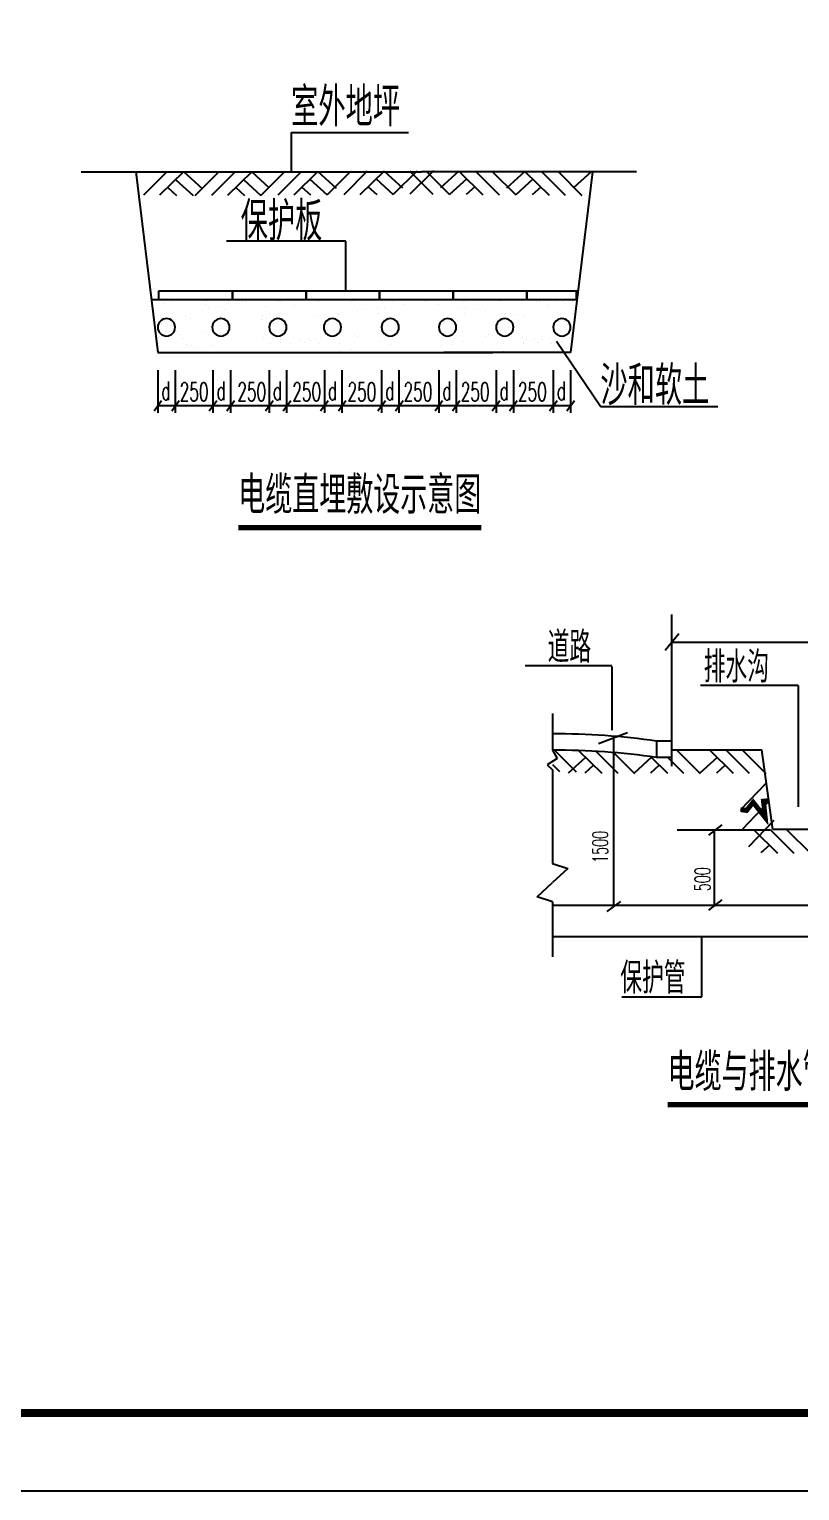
# Model space of a CAD drawing. Header units: millimetres. Extents: x 451834 to 908217, y 418823 to 838421.
# Drawn here: x 452753.2 to 452852.3, y 419069.9 to 419257.7 of the extents above; entities that cross this region are included whole.
import ezdxf

# ---------------------------------------------------------------- set-up
doc = ezdxf.new("R2010")
doc.units = ezdxf.units.MM
doc.header["$LTSCALE"] = 1000
for name, color, linetype in [('120', 3, 'Continuous'), ('EQUIP', 3, 'Continuous'), ('PUB_TEXT', 7, 'Continuous'), ('TEL_SYMB', 3, 'Continuous'), ('TEL_TITLE', 7, 'Continuous'), ('WX', 1, 'Continuous')]:
    doc.layers.add(name, color=color, linetype=linetype)
doc.styles.add('COMPLEX', font='COMPLEX')
doc.styles.add('HZTXT', font='txt.shx', dxfattribs={"width": 0.8, "height": 350, "bigfont": 'hztxt.shx'})
doc.styles.get("Standard").update_dxf_attribs({"font": 'txt', "bigfont": 'gbcbig.shx'})

msp = doc.modelspace()

# ---------------------------------------------------------------- linework, layer by layer
at = {"color": 3}
for p, q in [((452766.954, 419239.406), (452769.765, 419216.174)), ((452825.652, 419239.406), (452822.841, 419216.174))]:
    msp.add_line(p, q, dxfattribs=at)
for p, q in [((452770.602, 419222.488), (452770.602, 419222.488)), ((452771.536, 419222.772), (452771.536, 419222.772)), ((452775.706, 419222.671), (452775.706, 419222.671)), ((452775.959, 419222.318), (452775.959, 419222.318)), ((452775.971, 419222.804), (452775.971, 419222.804)), ((452776.307, 419221.999), (452776.307, 419221.999)), ((452777.371, 419222.895), (452777.371, 419222.895)), ((452777.974, 419222.086), (452777.974, 419222.086)), ((452778.322, 419221.767), (452778.322, 419221.767)), ((452780.652, 419222.735), (452780.652, 419222.735)), ((452780.998, 419222.772), (452780.998, 419222.772)), ((452783.632, 419222.151), (452783.632, 419222.151)), ((452785.168, 419222.671), (452785.168, 419222.671)), ((452785.434, 419222.804), (452785.434, 419222.804)), ((452785.486, 419222.711), (452785.486, 419222.711)), ((452786.834, 419222.895), (452786.834, 419222.895)), ((452787.308, 419222.222), (452787.308, 419222.222)), ((452790.115, 419222.735), (452790.115, 419222.735)), ((452790.461, 419222.772), (452790.461, 419222.772)), ((452794.631, 419222.671), (452794.631, 419222.671)), ((452794.896, 419222.804), (452794.896, 419222.804)), ((452795.44, 419221.552), (452795.44, 419221.552)), ((452796.296, 419222.895), (452796.296, 419222.895)), ((452796.424, 419221.682), (452796.424, 419221.682)), ((452797.96, 419221.884), (452797.96, 419221.884)), ((452798.866, 419221.919), (452798.866, 419221.919)), ((452799.578, 419222.735), (452799.578, 419222.735)), ((452799.924, 419222.772), (452799.924, 419222.772)), ((452801.51, 419222.351), (452801.51, 419222.351)), ((452804.094, 419222.671), (452804.094, 419222.671)), ((452804.359, 419222.804), (452804.359, 419222.804)), ((452805.759, 419222.895), (452805.759, 419222.895)), ((452805.806, 419222.351), (452805.806, 419222.351)), ((452808.451, 419221.919), (452808.451, 419221.919)), ((452809.04, 419222.735), (452809.04, 419222.735)), ((452809.356, 419221.884), (452809.356, 419221.884)), ((452809.387, 419222.772), (452809.387, 419222.772)), ((452810.893, 419221.682), (452810.893, 419221.682)), ((452811.876, 419221.552), (452811.876, 419221.552)), ((452813.557, 419222.671), (452813.557, 419222.671)), ((452813.822, 419222.804), (452813.822, 419222.804)), ((452815.222, 419222.895), (452815.222, 419222.895)), ((452818.503, 419222.735), (452818.503, 419222.735)), ((452818.849, 419222.772), (452818.849, 419222.772)), ((452820.009, 419222.222), (452820.009, 419222.222)), ((452821.069, 419222.772), (452821.069, 419222.772)), ((452821.069, 419222.772), (452821.069, 419222.772)), ((452821.543, 419222.895), (452821.543, 419222.895)), ((452821.831, 419222.711), (452821.831, 419222.711)), ((452821.831, 419222.711), (452821.831, 419222.711)), ((452822.003, 419222.488), (452822.003, 419222.488)), ((452823.019, 419222.671), (452823.019, 419222.671)), ((452823.284, 419222.804), (452823.284, 419222.804)), ((452769.396, 419220.375), (452769.396, 419220.375)), ((452770.193, 419219.868), (452770.193, 419219.868)), ((452770.278, 419220.66), (452770.278, 419220.66)), ((452770.626, 419220.341), (452770.626, 419220.341)), ((452773.27, 419220.802), (452773.27, 419220.802)), ((452773.869, 419220.493), (452773.869, 419220.493)), ((452777.204, 419220.397), (452777.204, 419220.397)), ((452777.608, 419220.493), (452777.608, 419220.493)), ((452777.76, 419220.779), (452777.76, 419220.779)), ((452783.056, 419220.407), (452783.056, 419220.407)), ((452783.207, 419220.963), (452783.207, 419220.963)), ((452783.792, 419220.545), (452783.792, 419220.545)), ((452784.159, 419221.026), (452784.159, 419221.026)), ((452785.267, 419220.213), (452785.267, 419220.213)), ((452785.512, 419220.428), (452785.512, 419220.428)), ((452785.861, 419220.109), (452785.861, 419220.109)), ((452786.251, 419220.342), (452786.251, 419220.342)), ((452790.354, 419220.883), (452790.354, 419220.883)), ((452791.337, 419221.012), (452791.337, 419221.012)), ((452792.874, 419221.214), (452792.874, 419221.214)), ((452792.935, 419220.418), (452792.935, 419220.418)), ((452792.988, 419221.003), (452792.988, 419221.003)), ((452793.185, 419220.261), (452793.185, 419220.261)), ((452798.091, 419221.187), (452798.091, 419221.187)), ((452798.82, 419220.429), (452798.82, 419220.429)), ((452800.747, 419220.196), (452800.747, 419220.196)), ((452806.57, 419220.196), (452806.57, 419220.196)), ((452809.225, 419221.187), (452809.225, 419221.187)), ((452814.131, 419220.261), (452814.131, 419220.261)), ((452814.329, 419221.003), (452814.329, 419221.003)), ((452814.381, 419220.418), (452814.381, 419220.418)), ((452814.443, 419221.214), (452814.443, 419221.214)), ((452815.979, 419221.012), (452815.979, 419221.012)), ((452816.963, 419220.883), (452816.963, 419220.883)), ((452821.066, 419220.342), (452821.066, 419220.342)), ((452821.456, 419220.109), (452821.456, 419220.109)), ((452821.804, 419220.428), (452821.804, 419220.428)), ((452822.049, 419220.213), (452822.049, 419220.213)), ((452823.158, 419221.026), (452823.158, 419221.026)), ((452770.007, 419218.204), (452770.007, 419218.204)), ((452770.721, 419218.847), (452770.721, 419218.847)), ((452770.991, 419218.333), (452770.991, 419218.333)), ((452772.27, 419218.834), (452772.27, 419218.834)), ((452772.527, 419218.536), (452772.527, 419218.536)), ((452773.062, 419218.04), (452773.062, 419218.04)), ((452775.87, 419218.769), (452775.87, 419218.769)), ((452776.218, 419218.45), (452776.218, 419218.45)), ((452783.348, 419218.061), (452783.348, 419218.061)), ((452783.51, 419218.602), (452783.51, 419218.602)), ((452788.138, 419217.792), (452788.138, 419217.792)), ((452789.122, 419217.921), (452789.122, 419217.921)), ((452789.406, 419217.672), (452789.406, 419217.672)), ((452790.177, 419217.825), (452790.177, 419217.825)), ((452790.525, 419217.506), (452790.525, 419217.506)), ((452790.658, 419218.123), (452790.658, 419218.123)), ((452795.066, 419218.537), (452795.066, 419218.537)), ((452795.414, 419218.218), (452795.414, 419218.218)), ((452798.21, 419217.546), (452798.21, 419217.546)), ((452809.106, 419217.546), (452809.106, 419217.546)), ((452811.902, 419218.218), (452811.902, 419218.218)), ((452812.251, 419218.537), (452812.251, 419218.537)), ((452816.658, 419218.123), (452816.658, 419218.123)), ((452816.792, 419217.506), (452816.792, 419217.506)), ((452817.14, 419217.825), (452817.14, 419217.825)), ((452817.911, 419217.672), (452817.911, 419217.672)), ((452818.195, 419217.921), (452818.195, 419217.921)), ((452819.178, 419217.792), (452819.178, 419217.792)), ((452773.389, 419217.161), (452773.389, 419217.161)), ((452774.151, 419217.111), (452774.151, 419217.111)), ((452774.499, 419216.792), (452774.499, 419216.792)), ((452776.739, 419217.138), (452776.739, 419217.138)), ((452784.278, 419217.385), (452784.278, 419217.385)), ((452785.572, 419217.454), (452785.572, 419217.454)), ((452786.875, 419217.277), (452786.875, 419217.277)), ((452788.572, 419217.449), (452788.572, 419217.449)), ((452790.479, 419217.309), (452790.479, 419217.309)), ((452792.096, 419216.219), (452792.096, 419216.219)), ((452793.08, 419216.349), (452793.08, 419216.349)), ((452793.107, 419217.362), (452793.107, 419217.362)), ((452794.616, 419216.551), (452794.616, 419216.551)), ((452799.702, 419217.221), (452799.702, 419217.221)), ((452807.614, 419217.221), (452807.614, 419217.221)), ((452812.701, 419216.551), (452812.701, 419216.551)), ((452814.21, 419217.362), (452814.21, 419217.362)), ((452814.237, 419216.349), (452814.237, 419216.349)), ((452815.221, 419216.219), (452815.221, 419216.219)), ((452816.838, 419217.309), (452816.838, 419217.309)), ((452818.745, 419217.449), (452818.745, 419217.449)), ((452820.442, 419217.277), (452820.442, 419217.277)), ((452821.745, 419217.454), (452821.745, 419217.454))]:
    msp.add_line(p, q)
at = {"layer": '120', "linetype": 'Continuous', "ltscale": 300}
for p, q in [((452786.921, 419244.441), (452802.017, 419244.441)), ((452759.92, 419239.406), (452803.658, 419239.406)), ((452770.916, 419239.392), (452767.905, 419236.381)), ((452773.076, 419239.416), (452769.972, 419236.381)), ((452772.076, 419238.391), (452774.29, 419236.373)), ((452773.101, 419239.393), (452775.453, 419237.251)), ((452777.534, 419239.332), (452774.524, 419236.322)), ((452779.681, 419239.369), (452776.67, 419236.359)), ((452781.841, 419239.393), (452778.737, 419236.359)), ((452780.816, 419238.391), (452783.03, 419236.373)), ((452781.841, 419239.393), (452784.043, 419237.387)), ((452786.04, 419239.384), (452783.03, 419236.373)), ((452788.187, 419239.421), (452785.176, 419236.41)), ((452790.347, 419239.445), (452787.243, 419236.41)), ((452789.322, 419238.442), (452791.536, 419236.425)), ((452790.347, 419239.445), (452792.699, 419237.302)), ((452794.546, 419239.435), (452791.536, 419236.425)), ((452796.693, 419239.472), (452793.682, 419236.462)), ((452798.853, 419239.496), (452795.749, 419236.462)), ((452797.828, 419238.494), (452800.042, 419236.476)), ((452798.853, 419239.496), (452801.205, 419237.354)), ((452803.052, 419239.487), (452800.042, 419236.476)), ((452802.118, 419239.524), (452805.128, 419236.513)), ((452805.199, 419239.524), (452802.188, 419236.513)), ((452831.33, 419239.406), (452803.658, 419239.406)), ((452804.264, 419239.487), (452807.275, 419236.476)), ((452808.463, 419239.496), (452806.112, 419237.354)), ((452809.489, 419238.494), (452807.275, 419236.476)), ((452808.463, 419239.496), (452811.568, 419236.462)), ((452810.624, 419239.472), (452813.634, 419236.462)), ((452812.77, 419239.435), (452815.781, 419236.425)), ((452816.97, 419239.445), (452814.618, 419237.302)), ((452817.995, 419238.442), (452815.781, 419236.425)), ((452816.97, 419239.445), (452820.074, 419236.41)), ((452819.13, 419239.421), (452822.14, 419236.41)), ((452821.276, 419239.384), (452824.287, 419236.373)), ((452825.476, 419239.393), (452823.273, 419237.387)), ((452771.05, 419237.388), (452772.164, 419236.373)), ((452779.79, 419237.388), (452780.904, 419236.373)), ((452788.296, 419237.44), (452789.41, 419236.425)), ((452796.802, 419237.491), (452797.916, 419236.476)), ((452810.514, 419237.491), (452809.4, 419236.476)), ((452819.02, 419237.44), (452817.906, 419236.425)), ((452769.901, 419224.093), (452779.363, 419224.093)), ((452769.901, 419222.976), (452769.901, 419224.093)), ((452779.363, 419222.976), (452779.363, 419224.093)), ((452779.363, 419224.093), (452788.826, 419224.093)), ((452779.363, 419224.093), (452779.363, 419222.915)), ((452788.826, 419222.976), (452788.826, 419224.093)), ((452788.826, 419224.093), (452798.289, 419224.093)), ((452788.826, 419224.093), (452788.826, 419222.915)), ((452798.289, 419222.976), (452798.289, 419224.093)), ((452798.289, 419224.093), (452807.751, 419224.093)), ((452798.289, 419224.093), (452798.289, 419222.915)), ((452807.751, 419222.976), (452807.751, 419224.093)), ((452807.751, 419224.093), (452817.214, 419224.093)), ((452807.751, 419224.093), (452807.751, 419222.915)), ((452817.214, 419222.976), (452817.214, 419224.093)), ((452817.214, 419224.093), (452823.799, 419224.093)), ((452817.214, 419224.093), (452817.214, 419222.915)), ((452823.535, 419224.093), (452823.535, 419222.915)), ((452768.942, 419222.976), (452823.664, 419222.976)), ((452769.765, 419216.174), (452812.82, 419216.174)), ((452822.841, 419216.174), (452806.543, 419216.174)), ((452770.248, 419209.981), (452769.281, 419208.66)), ((452772.521, 419209.981), (452771.555, 419208.66)), ((452777.341, 419209.981), (452776.374, 419208.66)), ((452779.614, 419209.981), (452778.648, 419208.66)), ((452784.576, 419209.981), (452783.61, 419208.66)), ((452786.85, 419209.981), (452785.883, 419208.66)), ((452791.669, 419209.981), (452790.703, 419208.66)), ((452793.943, 419209.981), (452792.976, 419208.66)), ((452799.025, 419209.981), (452798.059, 419208.66)), ((452801.298, 419209.981), (452800.332, 419208.66)), ((452801.298, 419209.981), (452800.332, 419208.66)), ((452806.381, 419209.981), (452805.414, 419208.66)), ((452808.613, 419209.981), (452807.646, 419208.66)), ((452813.736, 419209.981), (452812.77, 419208.66)), ((452815.968, 419209.981), (452815.002, 419208.66)), ((452821.092, 419209.981), (452820.126, 419208.66)), ((452823.324, 419209.981), (452822.358, 419208.66)), ((452826.683, 419209.224), (452841.779, 419209.224)), ((452828.129, 419175.913), (452816.979, 419175.913)), ((452828.129, 419175.823), (452828.129, 419167.624)), ((452852.107, 419173.361), (452839.559, 419173.361)), ((452852.107, 419173.361), (452852.107, 419157.778)), ((452820.515, 419169.78), (452820.515, 419165.066)), ((452830.149, 419167.313), (452826.424, 419165.867)), ((452828.369, 419166.851), (452828.369, 419144.974)), ((452820.515, 419165.066), (452821.131, 419163.999)), ((452820.873, 419164.975), (452823.556, 419162.292)), ((452823.867, 419165.019), (452826.839, 419162.113)), ((452826.1, 419164.918), (452828.905, 419162.113)), ((452835.87, 419166.223), (452833.899, 419166.223)), ((452833.899, 419166.223), (452833.899, 419164.228)), ((452835.87, 419164.174), (452835.87, 419166.223)), ((452835.87, 419165.097), (452847.422, 419165.097)), ((452836.495, 419165.087), (452839.505, 419162.077)), ((452840.642, 419165.148), (452843.746, 419162.113)), ((452842.802, 419165.124), (452845.812, 419162.113)), ((452844.948, 419165.087), (452847.959, 419162.077)), ((452848.859, 419154.873), (452847.422, 419165.097)), ((452821.131, 419163.999), (452819.838, 419163.2)), ((452819.838, 419163.2), (452820.515, 419162.523)), ((452820.515, 419163.223), (452821.41, 419162.329)), ((452824.76, 419164.146), (452822.546, 419162.128)), ((452825.786, 419163.143), (452824.671, 419162.128)), ((452828.369, 419164.76), (452831.052, 419162.077)), ((452833.214, 419164.146), (452830.999, 419162.128)), ((452833.115, 419164.242), (452835.292, 419162.113)), ((452834.239, 419163.143), (452833.125, 419162.128)), ((452835.87, 419164.132), (452833.899, 419164.132)), ((452835.341, 419164.132), (452837.359, 419162.113)), ((452841.667, 419164.146), (452839.453, 419162.128)), ((452842.692, 419163.143), (452841.578, 419162.128)), ((452820.515, 419162.523), (452820.515, 419150.511)), ((452847.931, 419160.795), (452844.672, 419157.398)), ((452848.191, 419158.323), (452844.932, 419154.926)), ((452848.987, 419156.046), (452845.728, 419152.648)), ((452848.465, 419154.791), (452836.538, 419154.791)), ((452842.297, 419155.467), (452840.556, 419154.164)), ((452841.351, 419144.974), (452841.351, 419154.791)), ((452846.351, 419154.883), (452849.455, 419151.848)), ((452848.511, 419154.859), (452851.521, 419151.848)), ((452855.94, 419154.873), (452848.859, 419154.873)), ((452850.657, 419154.822), (452853.668, 419151.811)), ((452848.401, 419152.878), (452847.287, 419151.863)), ((452820.515, 419150.511), (452822.491, 419149.853)), ((452822.491, 419149.853), (452820.515, 419148.045)), ((452818.54, 419146.237), (452820.515, 419148.045)), ((452820.515, 419145.579), (452818.54, 419146.237)), ((452820.515, 419145.579), (452820.515, 419138.498)), ((452878.057, 419145.097), (452820.515, 419145.097)), ((452829.239, 419145.625), (452827.498, 419144.323)), ((452842.297, 419145.827), (452840.556, 419144.524)), ((452878.057, 419141.086), (452820.515, 419141.086)), ((452839.711, 419133.356), (452839.711, 419141.086)), ((452829.443, 419133.356), (452839.711, 419133.356))]:
    msp.add_line(p, q, dxfattribs=at)
at = {"layer": '120', "color": 3, "linetype": 'Continuous', "ltscale": 300}
msp.add_line((452836.736, 419180.004), (452835.003, 419177.875), dxfattribs=at)
at = {"layer": '120', "linetype": 'Continuous', "ltscale": 300, "const_width": 0.638}
msp.add_lwpolyline([(452848.398, 419158.586), (452847.64, 419158.506), (452847.86, 419156.415), (452846.312, 419158.367), (452845.464, 419157.317), (452844.685, 419157.427)], dxfattribs=at)
at = {"layer": '120', "linetype": 'Continuous', "ltscale": 300}
for centre, radius, start, end in [((452770.88, 419219.415), 1.116, 0, 180), ((452770.88, 419219.415), 1.116, 180, 0), ((452777.88, 419219.415), 1.116, 0, 180), ((452777.88, 419219.415), 1.116, 180, 0), ((452785.209, 419219.415), 1.116, 0, 180), ((452785.209, 419219.415), 1.116, 180, 0), ((452792.209, 419219.415), 1.116, 0, 180), ((452792.209, 419219.415), 1.116, 180, 0), ((452799.658, 419219.415), 1.116, 0, 180), ((452799.658, 419219.415), 1.116, 180, 0), ((452807.014, 419219.415), 1.116, 0, 180), ((452807.014, 419219.415), 1.116, 180, 0), ((452814.369, 419219.415), 1.116, 0, 180), ((452814.369, 419219.415), 1.116, 180, 0), ((452821.725, 419219.415), 1.116, 0, 180), ((452821.725, 419219.415), 1.116, 180, 0), ((452820.921, 419076.619), 90.538, 81.75921, 90.25693), ((452820.921, 419074.529), 90.538, 81.75921, 90.25693)]:
    msp.add_arc(centre, radius, start, end, dxfattribs=at)
at = {"layer": 'EQUIP', "color": 3}
for p, q in [((452786.921, 419244.441), (452786.921, 419239.406)), ((452793.923, 419230.482), (452778.605, 419230.482)), ((452793.923, 419224.093), (452793.923, 419230.482)), ((452826.683, 419209.224), (452821.01, 419217.593))]:
    msp.add_line(p, q, dxfattribs=at)
at = {"layer": 'TEL_SYMB', "const_width": 0.7}
for points in [[(452780.104, 419193.673), (452811.37, 419193.673)], [(452835.307, 419119.5), (452884.126, 419119.5)]]:
    msp.add_lwpolyline(points, dxfattribs=at)
at = {"layer": 'TEL_TITLE', "linetype": 'Continuous'}
msp.add_lwpolyline([(452471.472, 419069.878), (453065.472, 419069.878), (453065.472, 419489.878), (452471.472, 419489.878)], close=True, dxfattribs=at)
at = {"layer": 'TEL_TITLE', "linetype": 'Continuous', "const_width": 1}
msp.add_lwpolyline([(452496.472, 419079.878), (453055.472, 419079.878), (453055.472, 419479.878), (452496.472, 419479.878)], close=True, dxfattribs=at)
at = {"layer": 'WX', "color": 4}
for p, q in [((452769.765, 419213.9), (452769.765, 419208.423)), ((452771.996, 419213.9), (452771.996, 419208.423)), ((452776.858, 419213.9), (452776.858, 419208.423)), ((452779.09, 419213.9), (452779.09, 419208.423)), ((452784.093, 419213.9), (452784.093, 419208.423)), ((452786.325, 419213.9), (452786.325, 419208.423)), ((452791.186, 419213.9), (452791.186, 419208.423)), ((452793.418, 419213.9), (452793.418, 419208.423)), ((452798.542, 419213.9), (452798.542, 419208.423)), ((452800.774, 419213.9), (452800.774, 419208.423)), ((452805.898, 419213.9), (452805.898, 419208.423)), ((452808.129, 419213.9), (452808.129, 419208.423)), ((452813.253, 419213.9), (452813.253, 419208.423)), ((452815.485, 419213.9), (452815.485, 419208.423)), ((452820.609, 419213.9), (452820.609, 419208.423)), ((452822.841, 419213.9), (452822.841, 419208.423)), ((452769.765, 419209.377), (452822.841, 419209.377)), ((452798.722, 419209.377), (452822.841, 419209.377))]:
    msp.add_line(p, q, dxfattribs=at)
at = {"layer": 'WX', "color": 3}
for p, q in [((452835.87, 419163.032), (452835.87, 419182.522)), ((452835.87, 419178.939), (452877.958, 419178.939))]:
    msp.add_line(p, q, dxfattribs=at)

# ---------------------------------------------------------------- texts
at = {"layer": '120', "style": 'HZTXT', "width": 0.7}
for s, height, p in [('室外地坪', 5, (452786.909, 419245.245)), ('保护板', 5, (452780.419, 419230.541)), ('沙和软土', 5, (452826.671, 419209.434)), ('道路', 4, (452819.886, 419176.307)), ('排水沟', 4, (452839.953, 419173.762)), ('保护管', 4, (452829.227, 419133.787))]:
    msp.add_text(s, height=height, dxfattribs=at).set_placement(p)
at = {"layer": 'EQUIP', "color": 7, "style": 'COMPLEX', "width": 0.6}
for s, p in [('1500', (452827.647, 419150.58)), ('500', (452840.785, 419146.932))]:
    msp.add_text(s, height=2, rotation=90, dxfattribs=at).set_placement(p)
at = {"layer": 'PUB_TEXT', "style": 'COMPLEX', "width": 0.6}
for s, p in [('d', (452770.228, 419210.072, -169.147)), ('250', (452772.582, 419209.928)), ('d', (452777.321, 419210.072, -169.147)), ('250', (452779.99, 419209.928)), ('d', (452784.557, 419210.072, -169.147)), ('250', (452787.057, 419209.928)), ('d', (452791.65, 419210.072, -169.147)), ('250', (452794.153, 419209.928)), ('d', (452799.005, 419210.072, -169.147)), ('250', (452801.362, 419209.928)), ('d', (452806.361, 419210.072, -169.147)), ('250', (452808.718, 419209.928)), ('d', (452813.717, 419210.072, -169.147)), ('250', (452816.073, 419209.928)), ('d', (452821.072, 419210.072, -169.147))]:
    msp.add_text(s, height=2.4, dxfattribs=at).set_placement(p)
at = {"layer": 'TEL_SYMB', "color": 7}
for s, p in [('电缆直埋敷设示意图', (452780.104, 419195.445)), ('电缆与排水管道交叉敷设示意图', (452835.307, 419121.272))]:
    msp.add_text(s, height=4.8227, dxfattribs=at).set_placement(p)

doc.saveas('drawing.dxf')
